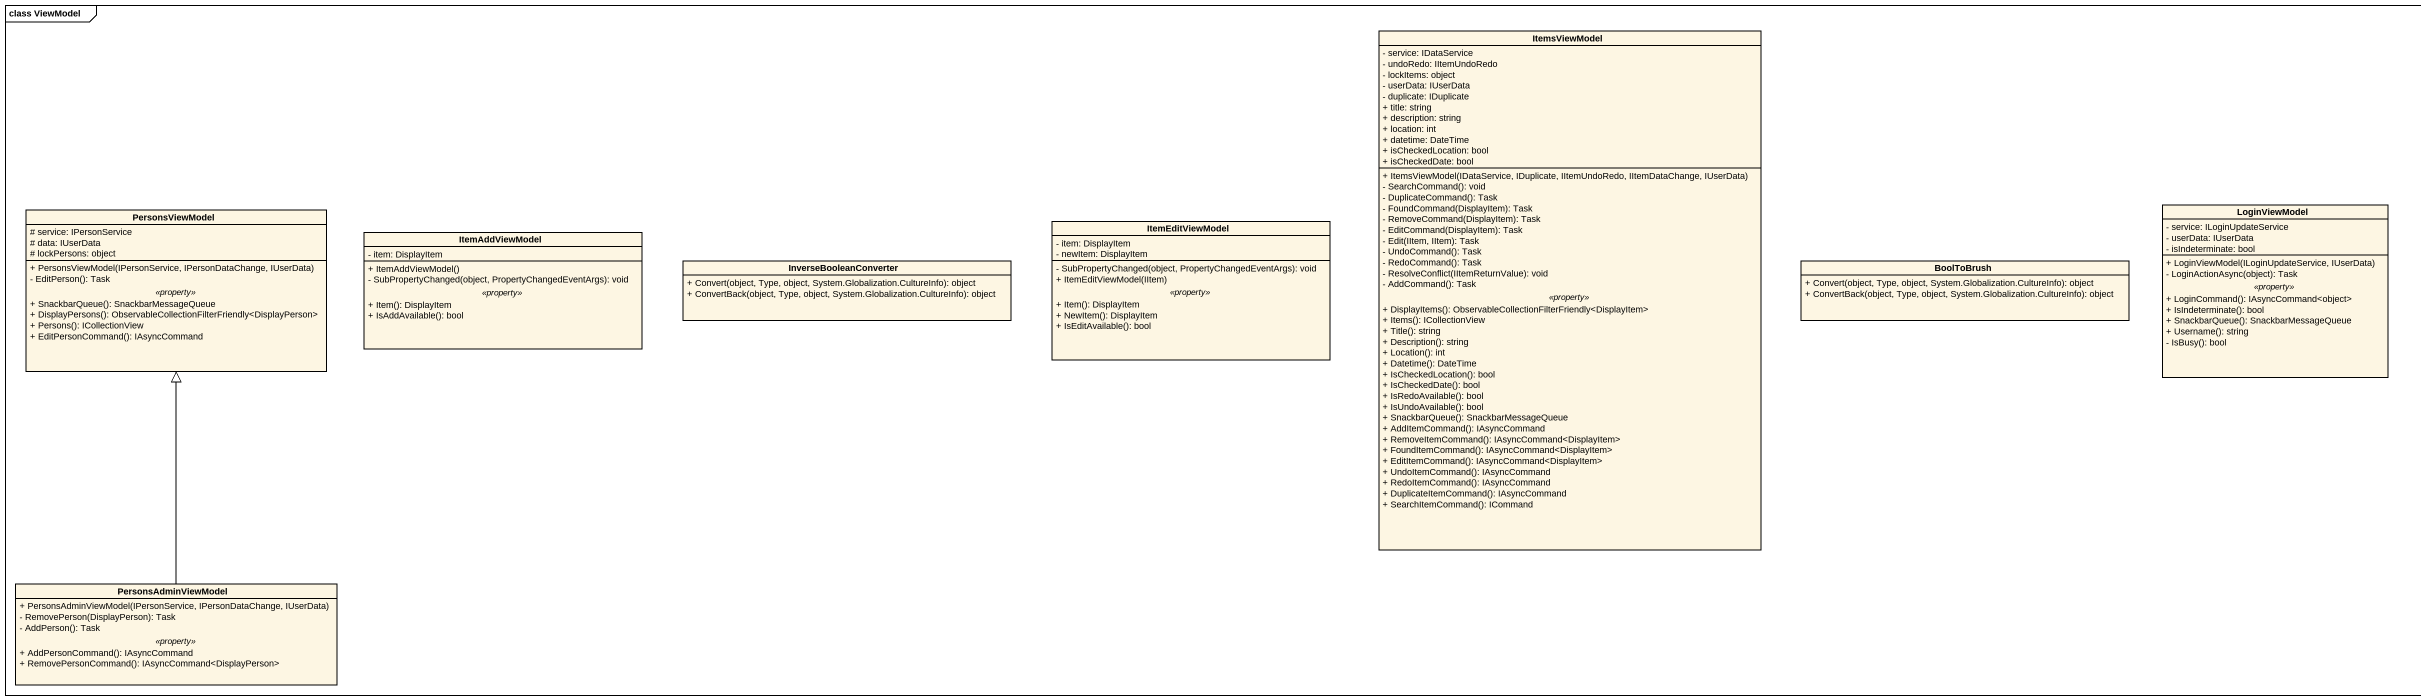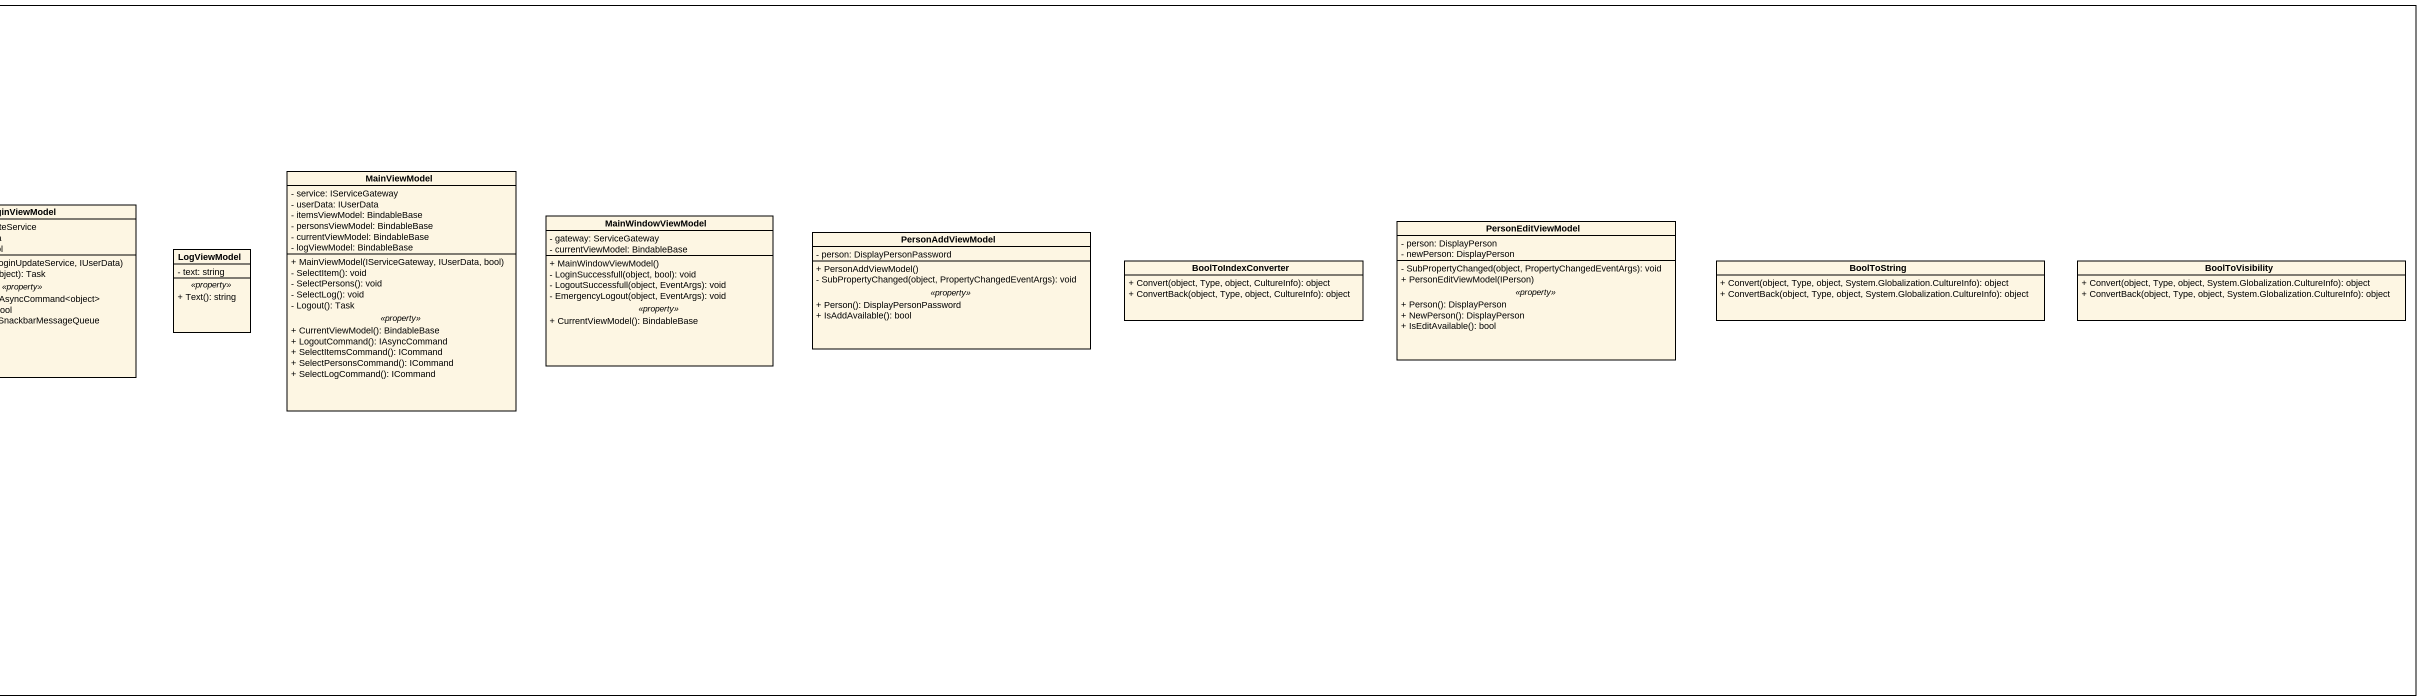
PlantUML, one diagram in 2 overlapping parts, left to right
@startuml
mainframe class ViewModel
hide circle
hide empty members
skinparam classAttributeIconSize 0
class ItemsViewModel {
  - service: IDataService
  - undoRedo: IItemUndoRedo
  - lockItems: object
  - userData: IUserData
  - duplicate: IDuplicate
  + title: string
  + description: string
  + location: int
  + datetime: DateTime
  + isCheckedLocation: bool
  + isCheckedDate: bool
  --
  + ItemsViewModel(IDataService, IDuplicate, IItemUndoRedo, IItemDataChange, IUserData)
  - SearchCommand(): void
  - DuplicateCommand(): Task
  - FoundCommand(DisplayItem): Task
  - RemoveCommand(DisplayItem): Task
  - EditCommand(DisplayItem): Task
  - Edit(IItem, IItem): Task
  - UndoCommand(): Task
  - RedoCommand(): Task
  - ResolveConflict(IItemReturnValue): void
  - AddCommand(): Task
  .. <<property>> ..
  + DisplayItems(): ObservableCollectionFilterFriendly<DisplayItem>
  + Items(): ICollectionView
  + Title(): string
  + Description(): string
  + Location(): int
  + Datetime(): DateTime
  + IsCheckedLocation(): bool
  + IsCheckedDate(): bool
  + IsRedoAvailable(): bool
  + IsUndoAvailable(): bool
  + SnackbarQueue(): SnackbarMessageQueue
  + AddItemCommand(): IAsyncCommand
  + RemoveItemCommand(): IAsyncCommand<DisplayItem>
  + FoundItemCommand(): IAsyncCommand<DisplayItem>
  + EditItemCommand(): IAsyncCommand<DisplayItem>
  + UndoItemCommand(): IAsyncCommand
  + RedoItemCommand(): IAsyncCommand
  + DuplicateItemCommand(): IAsyncCommand
  + SearchItemCommand(): ICommand
}
class MainViewModel {
  - service: IServiceGateway
  - userData: IUserData
  - itemsViewModel: BindableBase
  - personsViewModel: BindableBase
  - currentViewModel: BindableBase
  - logViewModel: BindableBase
  --
  + MainViewModel(IServiceGateway, IUserData, bool)
  - SelectItem(): void
  - SelectPersons(): void
  - SelectLog(): void
  - Logout(): Task
  .. <<property>> ..
  + CurrentViewModel(): BindableBase
  + LogoutCommand(): IAsyncCommand
  + SelectItemsCommand(): ICommand
  + SelectPersonsCommand(): ICommand
  + SelectLogCommand(): ICommand
}
class PersonsViewModel {
  # service: IPersonService
  # data: IUserData
  # lockPersons: object
  --
  + PersonsViewModel(IPersonService, IPersonDataChange, IUserData)
  - EditPerson(): Task
  .. <<property>> ..
  + SnackbarQueue(): SnackbarMessageQueue
  + DisplayPersons(): ObservableCollectionFilterFriendly<DisplayPerson>
  + Persons(): ICollectionView
  + EditPersonCommand(): IAsyncCommand
}
class LoginViewModel {
  - service: ILoginUpdateService
  - userData: IUserData
  - isIndeterminate: bool
  --
  + LoginViewModel(ILoginUpdateService, IUserData)
  - LoginActionAsync(object): Task
  .. <<property>> ..
  + LoginCommand(): IAsyncCommand<object>
  + IsIndeterminate(): bool
  + SnackbarQueue(): SnackbarMessageQueue
  + Username(): string
  - IsBusy(): bool
}
class ItemAddViewModel {
  - item: DisplayItem
  --
  + ItemAddViewModel()
  - SubPropertyChanged(object, PropertyChangedEventArgs): void
  .. <<property>> ..
  + Item(): DisplayItem
  + IsAddAvailable(): bool
}
class ItemEditViewModel {
  - item: DisplayItem
  - newItem: DisplayItem
  --
  - SubPropertyChanged(object, PropertyChangedEventArgs): void
  + ItemEditViewModel(IItem)
  .. <<property>> ..
  + Item(): DisplayItem
  + NewItem(): DisplayItem
  + IsEditAvailable(): bool
}
class LogViewModel {
  - text: string
  .. <<property>> ..
  + Text(): string
}
class MainWindowViewModel {
  - gateway: ServiceGateway
  - currentViewModel: BindableBase
  --
  + MainWindowViewModel()
  - LoginSuccessfull(object, bool): void
  - LogoutSuccessfull(object, EventArgs): void
  - EmergencyLogout(object, EventArgs): void
  .. <<property>> ..
  + CurrentViewModel(): BindableBase
}
class PersonAddViewModel {
  - person: DisplayPersonPassword
  --
  + PersonAddViewModel()
  - SubPropertyChanged(object, PropertyChangedEventArgs): void
  .. <<property>> ..
  + Person(): DisplayPersonPassword
  + IsAddAvailable(): bool
}
class PersonEditViewModel {
  - person: DisplayPerson
  - newPerson: DisplayPerson
  --
  - SubPropertyChanged(object, PropertyChangedEventArgs): void
  + PersonEditViewModel(IPerson)
  .. <<property>> ..
  + Person(): DisplayPerson
  + NewPerson(): DisplayPerson
  + IsEditAvailable(): bool
}
class InverseBooleanConverter {
  + Convert(object, Type, object, System.Globalization.CultureInfo): object
  + ConvertBack(object, Type, object, System.Globalization.CultureInfo): object
}
class BoolToBrush {
  + Convert(object, Type, object, System.Globalization.CultureInfo): object
  + ConvertBack(object, Type, object, System.Globalization.CultureInfo): object
}
class BoolToIndexConverter {
  + Convert(object, Type, object, CultureInfo): object
  + ConvertBack(object, Type, object, CultureInfo): object
}
class BoolToString {
  + Convert(object, Type, object, System.Globalization.CultureInfo): object
  + ConvertBack(object, Type, object, System.Globalization.CultureInfo): object
}
class BoolToVisibility {
  + Convert(object, Type, object, System.Globalization.CultureInfo): object
  + ConvertBack(object, Type, object, System.Globalization.CultureInfo): object
}
class PersonsAdminViewModel {
  + PersonsAdminViewModel(IPersonService, IPersonDataChange, IUserData)
  - RemovePerson(DisplayPerson): Task
  - AddPerson(): Task
  .. <<property>> ..
  + AddPersonCommand(): IAsyncCommand
  + RemovePersonCommand(): IAsyncCommand<DisplayPerson>
}
PersonsAdminViewModel -up-|> PersonsViewModel
@enduml
